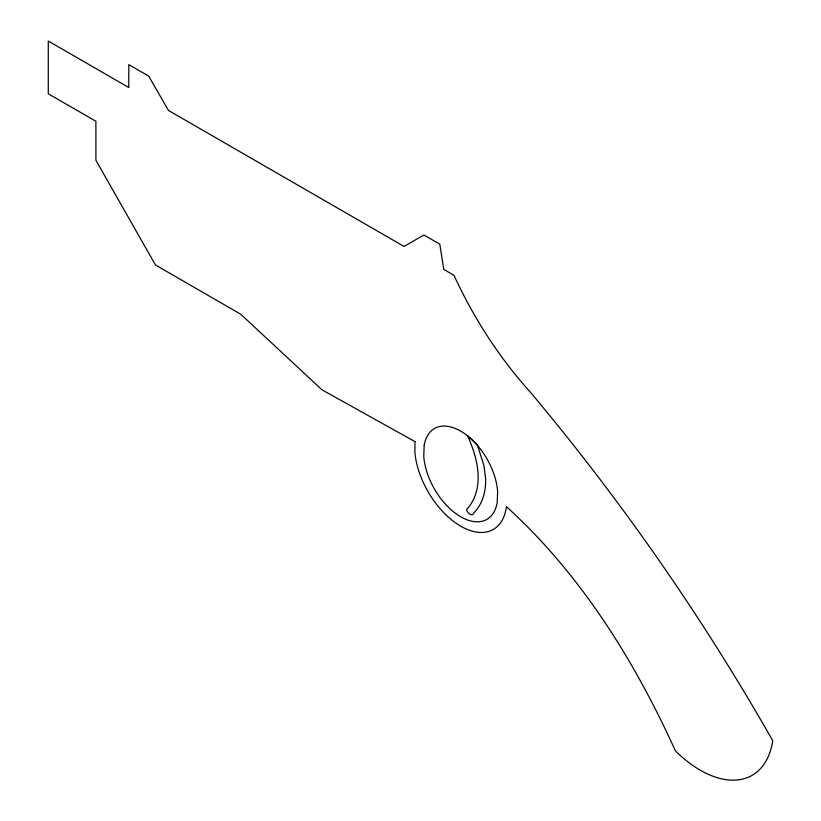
<?xml version="1.0" encoding="UTF-8"?>
<svg xmlns="http://www.w3.org/2000/svg" width="821" height="821" viewBox="0 0 821 821"><rect width="100%" height="100%" fill="white"/><g stroke="black" fill="none" stroke-linecap="round" stroke-linejoin="round"><path stroke-width="1.23" d="M414.974 441.606L414.933 453.059A65.249 37.674 60 0 0 460.376 526.004A65.249 37.674 60 0 0 506.413 506.649C580.488 573.848 634.346 660.371 675.406 750.856A103.846 59.954 60 0 0 772.725 740.706C702.786 617.741 621.702 501.128 530.818 392.736A273.691 158.022 60 0 1 454.013 275.302L443.751 269.37L439.789 244.165L423.903 235.001L404.055 246.454L168.49 110.455L148.642 76.076L128.784 64.613L128.784 87.529L48.275 41.05L48.275 93.768L95.913 121.272L95.913 160.28L155.467 264.988L240.81 314.269L321.976 389.821L414.974 441.606M485.58 478.52C486.165 490.999 482.686 504.166 473.604 513.135A5.275 3.048 60 0 1 470.238 514.418A5.275 3.048 60 0 1 466.533 509.595C485.375 489.213 478.048 458.221 467.436 435.684L477.34 444.797L483.949 465.712L485.58 478.52M424.19 445.331L423.749 456.24A52.441 30.274 60 0 0 458.99 515.732A52.441 30.274 60 0 0 497.198 502.565L497.649 491.656A52.441 30.274 60 0 0 462.408 432.164A52.441 30.274 60 0 0 424.19 445.331"/></g></svg>
